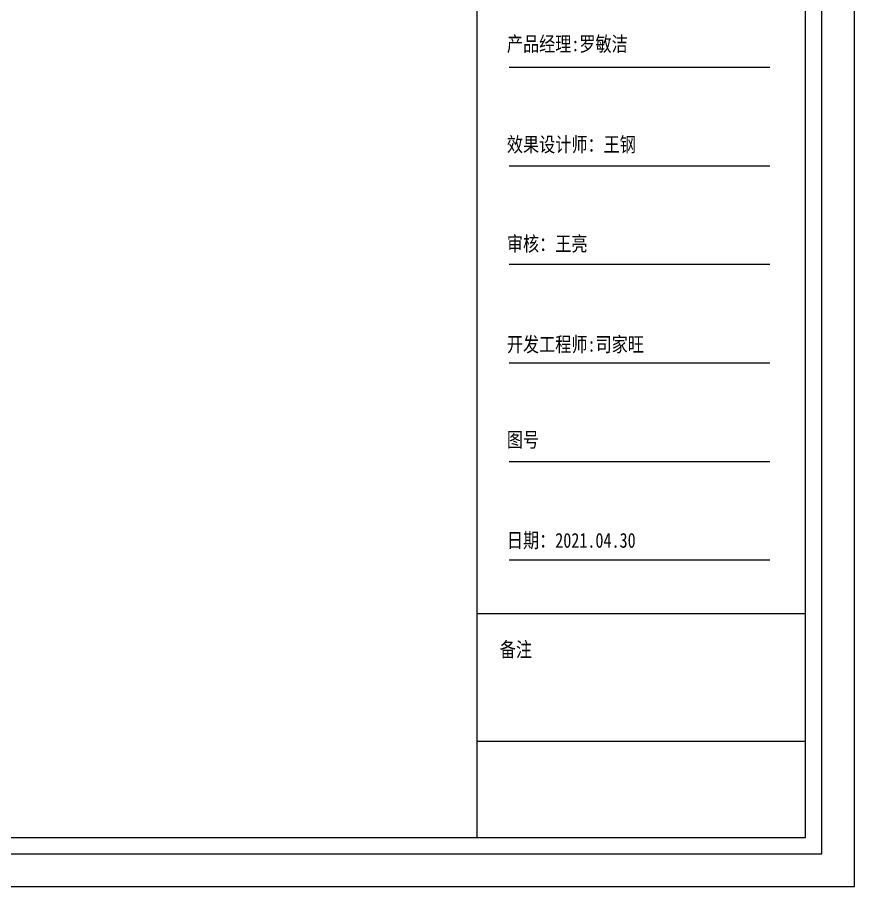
# Model space of a CAD drawing. Extents: x 422240 to 534325, y -8262 to 172635.
# Drawn here: x 458920 to 464191, y 124577 to 130048 of the extents above; entities that cross this region are included whole.
import ezdxf

# ---------------------------------------------------------------- set-up
doc = ezdxf.new("R2010")
doc.units = 0
doc.header["$LTSCALE"] = 1000
doc.header["$MEASUREMENT"] = 0
doc.styles.add('WJ', font='', dxfattribs={"width": 0.8, "height": 135})
doc.styles.get('WJ').set_extended_font_data('FangSong_GB2312')

# ---------------------------------------------------------------- blocks, each defined once
blk = doc.blocks.new('厨房封面')
at = {"color": 251}
for p, q in [((80419.2, -7996.3), (80419.2, 2265.3)), ((65764.7, -7996.3), (80419.2, -7996.3))]:
    blk.add_line(p, q, dxfattribs=at)
for p, q in [((78248.9, -7892.9), (78248.9, 2162)), ((80315.9, -7892.9), (80315.9, 2162)), ((78450.4, -3046.2), (80093.1, -3046.2)), ((78450.4, -3666.3), (80093.1, -3666.3)), ((78450.4, -4286.4), (80093.1, -4286.4)), ((78450.4, -4906.4), (80093.1, -4906.4)), ((78450.4, -5526.5), (80093.1, -5526.5)), ((78450.4, -6146.6), (80093.1, -6146.6)), ((78248.9, -6483.1), (80315.9, -6483.1)), ((78248.9, -7287.6), (80315.9, -7287.6)), ((65868.1, -7892.9), (80315.9, -7892.9))]:
    blk.add_line(p, q)
blk.add_lwpolyline([(65528.4, -8203), (80625.9, -8203), (80625.9, 2472), (65528.4, 2472)], close=True)
at = {"char_height": 93.012, "attachment_point": 1, "style": 'WJ'}
for s, insert, width in [('{\\fSimSun|b0|i0|c134|p2;产品经理:罗敏洁}', (78436.6, -2852.9), 1131.519), ('{\\fSimSun|b0|i0|c134|p2;效果设计师：王钢}', (78436.6, -3485.9), 1162.465), ('{\\fSimSun|b0|i0|c134|p2;审核：王亮}', (78436.6, -4110.7), 556.375), ('{\\fSimSun|b0|i0|c134|p2;开发工程师:司家旺}', (78436.6, -4743.7), 1673.43), ('{\\fSimSun|b0|i0|c134|p2;图号}', (78436.6, -5344.2), 556.375), ('{\\fSimSun|b0|i0|c134|p2;日期：2021.04.30}', (78436.6, -5977.1), 1176.368), ('{\\fSimSun|b0|i0|c134|p2;备注}', (78392, -6664.1), 741.511)]:
    blk.add_mtext(s, dxfattribs=dict(at, insert=insert, width=width))

msp = doc.modelspace()

# ---------------------------------------------------------------- block references
msp.add_blockref('厨房封面', (383565.1, 132780.1))

doc.saveas('drawing.dxf')
